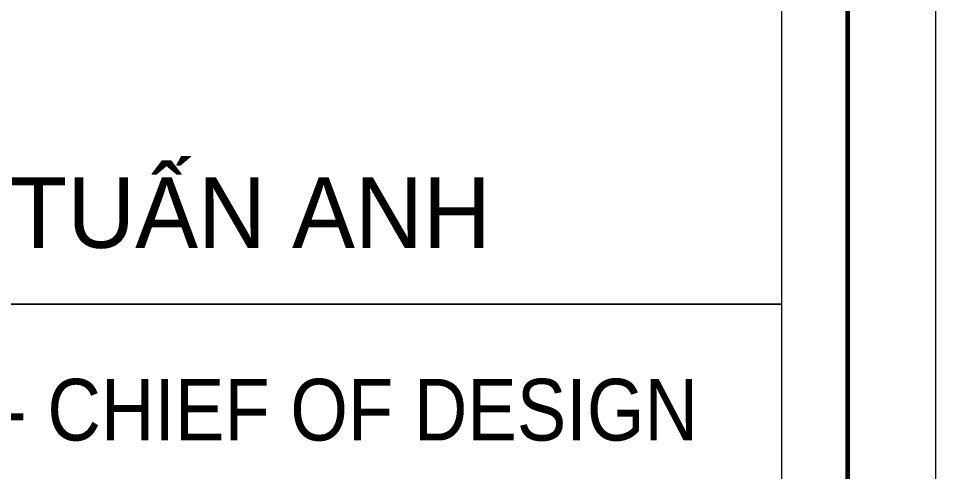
# Model space of a CAD drawing. Header units: millimetres. Extents: x 19378 to 572383, y -1120116 to -527168.
# Drawn here: x 227202 to 228036, y -554261 to -553849 of the extents above; entities that cross this region are included whole.
import ezdxf
from ezdxf.enums import TextEntityAlignment as Align

# ---------------------------------------------------------------- set-up
doc = ezdxf.new("R2010")
doc.units = ezdxf.units.MM
doc.header["$MEASUREMENT"] = 0
doc.layers.get('Defpoints').update_dxf_attribs({"color": 1})
doc.layers.add('Khungten_LCDI', color=7, linetype='Continuous')
doc.layers.add('LC Net thay', color=7, linetype='Continuous', lineweight=25)
doc.layers.add('LC Text1', color=3, linetype='Continuous', lineweight=20)
doc.styles.add('Khungten', font='VHAVAN.TTF', dxfattribs={"width": 0.9, "height": 5000})
doc.styles.add('Title', font='VHBLACK.TTF', dxfattribs={"width": 0.8})
doc.styles.add('VnAvantH', font='VHAVANB.TTF', dxfattribs={"width": 0.6})

# ---------------------------------------------------------------- blocks, each defined once
blk = doc.blocks.new('Nha o can bo nhan vien Trung doan')
at = {"layer": 'Defpoints', "lineweight": 0}
blk.add_lwpolyline([(-1200.00012343745, -14850.00004839799), (-1200.00012343745, 14849.99995158711), (40799.99878725787, 14849.99995158711), (40799.99878725787, -14850.00004839799)], close=True, dxfattribs=at)
at = {"layer": 'Khungten_LCDI', "color": 5, "lineweight": 25}
blk.add_line((40599.99878731748, -14650.00004839799), (40599.99878731748, 14649.99995158711), dxfattribs=at)
at = {"layer": 'Khungten_LCDI', "color": 5, "lineweight": 60}
blk.add_lwpolyline([(-0.0001238546828972, -14650.00004839799), (-0.0001238546828972, 14649.99995158711), (40599.99878731748, 14649.99995158711), (40599.99878731748, -14650.00004839799)], close=True, dxfattribs=at)
at = {"layer": 'Khungten_LCDI', "color": 9, "lineweight": 15}
for points in [[(36750.0248122253, 446.3149756148096), (40449.99959302326, 446.3149756148096), (40449.99959302326, 2437.222331780159), (36750.0248122253, 2437.222331780159)], [(36750.0248122253, -1521.876936708427), (40449.99959302326, -1521.876936708427), (40449.99959302326, 446.3149756148096), (36750.0248122253, 446.3149756148096)]]:
    blk.add_lwpolyline(points, close=True, dxfattribs=at)
at = {"color": 7, "style": 'VnAvantH'}
blk.add_text('ks. nguyÔn tuÊn anh', height=159.9999958502171, dxfattribs=at).set_placement((38552.65443531056, 574.0637122620001), align=Align.CENTER)
at = {"color": 7, "style": 'Khungten', "width": 0.9}
blk.add_text('chñ nhiÖm thiÕt kÕ - chief of design', height=139.9999963689399, dxfattribs=at).set_placement((38565.57092842837, 136.3840054675575), align=Align.CENTER)
at = {"color": 7, "style": 'Khungten', "width": 0.8}
for tag, p in [('REVISION', (39498.75250059744, -10746.30400287262)), ('NGAYHT', (39575.60861106179, -11636.28888503182))]:
    blk.add_attdef(tag, text='', height=199.998925739526, dxfattribs=at).set_placement(p, align=Align.CENTER)
at = {"layer": 'LC Text1', "style": 'Title', "width": 1.485915225563214}
for tag, p, p2 in [('TENBANVE1', (36912.65752101321, -8885.760287350926), (40339.144821588, -8885.760287350926)), ('TENBANVE2', (36912.65752101321, -9562.465612738344), (40339.144821588, -9562.465612738344))]:
    blk.add_attdef(tag, text='', height=249.9999935159642, dxfattribs=at).set_placement(p, p2, align=Align.FIT)
at = {"layer": 'LC Text1', "style": 'Title', "width": 0.7}
blk.add_attdef('SOBANVE', text='', height=249.9999935159642, dxfattribs=at).set_placement((39561.98211139818, -13896.18076664111), align=Align.CENTER)

msp = doc.modelspace()

# ---------------------------------------------------------------- block references
at = {"layer": 'LC Net thay', "xscale": 0.3999999999995706, "yscale": 0.3999999999995706, "zscale": 0.3999999999995706}
msp.add_blockref('Nha o can bo nhan vien Trung doan', (211715.5801018402, -554287.1938683662), dxfattribs=at)

doc.saveas('drawing.dxf')
